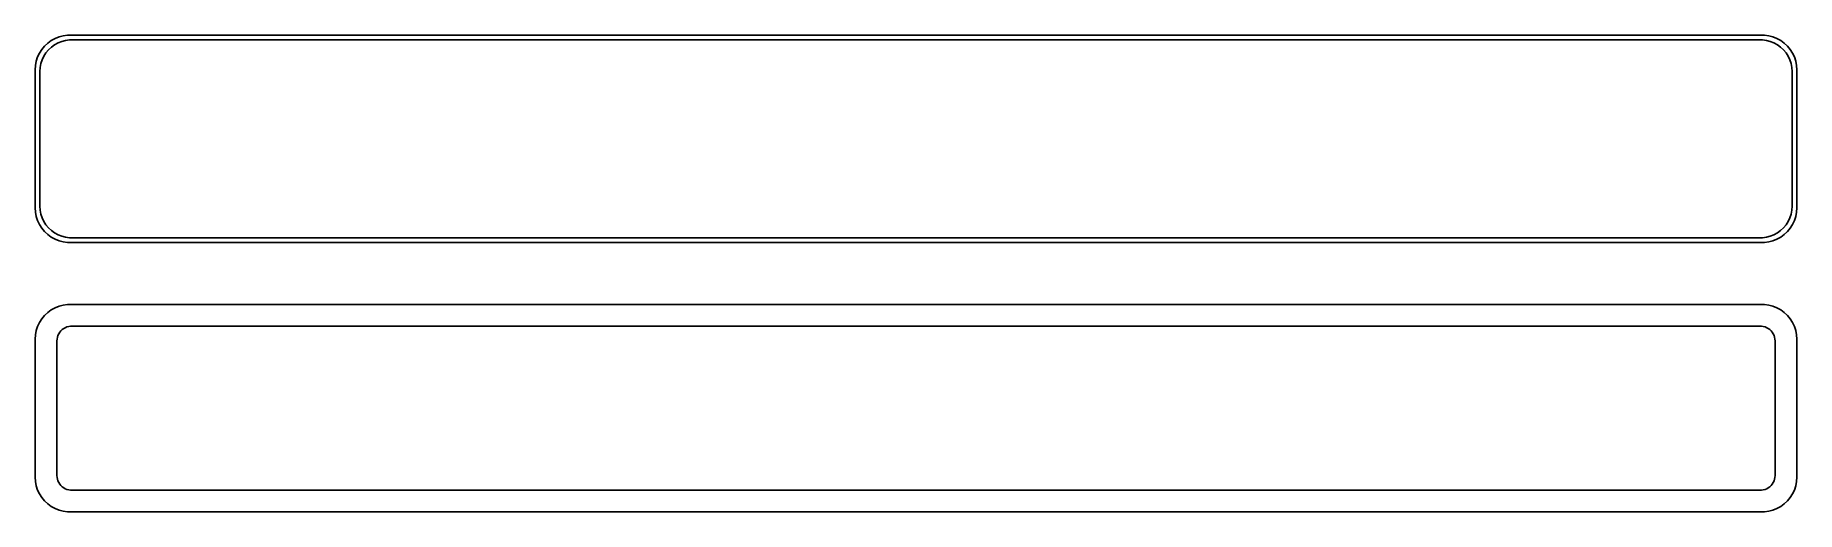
# Model space of a CAD drawing. Header units: metres. Extents: x -128 to 128, y 63 to 132.
import ezdxf

# ---------------------------------------------------------------- set-up
doc = ezdxf.new("R2010")
doc.units = ezdxf.units.M

msp = doc.modelspace()

# ---------------------------------------------------------------- linework, layer by layer
for p, q in [((-126.145, 130.423), (-126.545, 129.939)), ((-125.687, 130.853), (-126.145, 130.423)), ((-125.179, 131.222), (-125.687, 130.853)), ((-125.588, 129.884), (-125.168, 130.278)), ((-124.629, 131.524), (-125.179, 131.222)), ((-125.168, 130.278), (-124.703, 130.616)), ((-124.703, 130.616), (-124.199, 130.893)), ((-124.045, 131.755), (-124.629, 131.524)), ((-124.199, 130.893), (-123.665, 131.104)), ((-123.437, 131.911), (-124.045, 131.755)), ((-123.665, 131.104), (-123.108, 131.247)), ((-122.814, 131.99), (-123.437, 131.911)), ((-123.108, 131.247), (-122.537, 131.319)), ((122.814, 131.99), (-122.814, 131.99)), ((-122.537, 131.319), (122.537, 131.319)), ((122.537, 131.319), (123.108, 131.247)), ((123.437, 131.911), (122.814, 131.99)), ((123.108, 131.247), (123.665, 131.104)), ((124.045, 131.755), (123.437, 131.911)), ((123.665, 131.104), (124.199, 130.893)), ((124.629, 131.524), (124.045, 131.755)), ((124.199, 130.893), (124.703, 130.616)), ((125.179, 131.222), (124.629, 131.524)), ((124.703, 130.616), (125.168, 130.278)), ((125.168, 130.278), (125.588, 129.884)), ((125.687, 130.853), (125.179, 131.222)), ((126.145, 130.423), (125.687, 130.853)), ((126.545, 129.939), (126.145, 130.423)), ((-127.461, 127.627), (-127.5, 127)), ((-127.343, 128.243), (-127.461, 127.627)), ((-127.149, 128.841), (-127.343, 128.243)), ((-126.882, 129.409), (-127.149, 128.841)), ((-126.545, 129.939), (-126.882, 129.409)), ((-126.792, 127.324), (-126.685, 127.889)), ((-126.685, 127.889), (-126.507, 128.435)), ((-126.507, 128.435), (-126.262, 128.956)), ((-126.262, 128.956), (-125.954, 129.441)), ((-125.954, 129.441), (-125.588, 129.884)), ((125.588, 129.884), (125.954, 129.441)), ((125.954, 129.441), (126.262, 128.956)), ((126.262, 128.956), (126.507, 128.435)), ((126.507, 128.435), (126.685, 127.889)), ((126.882, 129.409), (126.545, 129.939)), ((126.685, 127.889), (126.792, 127.324)), ((127.149, 128.841), (126.882, 129.409)), ((127.343, 128.243), (127.149, 128.841)), ((127.461, 127.627), (127.343, 128.243)), ((127.5, 127), (127.461, 127.627)), ((-127.5, 127), (-127.5, 107)), ((-126.828, 126.75), (-126.792, 127.324)), ((-126.828, 107.25), (-126.828, 126.75)), ((126.792, 127.324), (126.828, 126.75)), ((126.828, 126.75), (126.828, 107.25)), ((127.5, 107), (127.5, 127)), ((-126.792, 106.676), (-126.828, 107.25)), ((126.828, 107.25), (126.792, 106.676)), ((-127.5, 107), (-127.461, 106.373)), ((-127.461, 106.373), (-127.343, 105.757)), ((-127.343, 105.757), (-127.149, 105.159)), ((-127.149, 105.159), (-126.882, 104.591)), ((-126.882, 104.591), (-126.545, 104.061)), ((-126.685, 106.111), (-126.792, 106.676)), ((-126.507, 105.565), (-126.685, 106.111)), ((-126.262, 105.044), (-126.507, 105.565)), ((-125.954, 104.559), (-126.262, 105.044)), ((-125.588, 104.116), (-125.954, 104.559)), ((125.954, 104.559), (125.588, 104.116)), ((126.262, 105.044), (125.954, 104.559)), ((126.507, 105.565), (126.262, 105.044)), ((126.685, 106.111), (126.507, 105.565)), ((126.545, 104.061), (126.882, 104.591)), ((126.792, 106.676), (126.685, 106.111)), ((126.882, 104.591), (127.149, 105.159)), ((127.149, 105.159), (127.343, 105.757)), ((127.343, 105.757), (127.461, 106.373)), ((127.461, 106.373), (127.5, 107)), ((-126.545, 104.061), (-126.145, 103.577)), ((-126.145, 103.577), (-125.687, 103.147)), ((-125.687, 103.147), (-125.179, 102.778)), ((-125.168, 103.722), (-125.588, 104.116)), ((-125.179, 102.778), (-124.629, 102.476)), ((-124.703, 103.384), (-125.168, 103.722)), ((-124.199, 103.107), (-124.703, 103.384)), ((-124.629, 102.476), (-124.045, 102.245)), ((-123.665, 102.896), (-124.199, 103.107)), ((-124.045, 102.245), (-123.437, 102.089)), ((-123.108, 102.753), (-123.665, 102.896)), ((-123.437, 102.089), (-122.814, 102.01)), ((-122.537, 102.681), (-123.108, 102.753)), ((-122.814, 102.01), (122.814, 102.01)), ((122.537, 102.681), (-122.537, 102.681)), ((123.108, 102.753), (122.537, 102.681)), ((122.814, 102.01), (123.437, 102.089)), ((123.665, 102.896), (123.108, 102.753)), ((123.437, 102.089), (124.045, 102.245)), ((124.199, 103.107), (123.665, 102.896)), ((124.045, 102.245), (124.629, 102.476)), ((124.703, 103.384), (124.199, 103.107)), ((124.629, 102.476), (125.179, 102.778)), ((125.168, 103.722), (124.703, 103.384)), ((125.588, 104.116), (125.168, 103.722)), ((125.179, 102.778), (125.687, 103.147)), ((125.687, 103.147), (126.145, 103.577)), ((126.145, 103.577), (126.545, 104.061)), ((-125.687, 91.8526), (-126.145, 91.4227)), ((-125.179, 92.2216), (-125.687, 91.8526)), ((-124.629, 92.5241), (-125.179, 92.2216)), ((-124.045, 92.7553), (-124.629, 92.5241)), ((-123.437, 92.9114), (-124.045, 92.7553)), ((-122.814, 92.9901), (-123.437, 92.9114)), ((122.814, 92.9901), (-122.814, 92.9901)), ((123.437, 92.9114), (122.814, 92.9901)), ((124.045, 92.7553), (123.437, 92.9114)), ((124.629, 92.5241), (124.045, 92.7553)), ((125.179, 92.2216), (124.629, 92.5241)), ((125.687, 91.8526), (125.179, 92.2216)), ((126.145, 91.4227), (125.687, 91.8526)), ((-127.149, 89.8406), (-127.343, 89.2434)), ((-126.882, 90.4088), (-127.149, 89.8406)), ((-126.545, 90.9389), (-126.882, 90.4088)), ((-126.145, 91.4227), (-126.545, 90.9389)), ((-123.788, 89.1941), (-123.595, 89.3755)), ((-123.595, 89.3755), (-123.38, 89.5312)), ((-123.38, 89.5312), (-123.148, 89.6588)), ((-123.148, 89.6588), (-122.902, 89.7564)), ((-122.902, 89.7564), (-122.645, 89.8223)), ((-122.645, 89.8223), (-122.382, 89.8555)), ((-122.382, 89.8555), (122.382, 89.8555)), ((122.382, 89.8555), (122.645, 89.8223)), ((122.645, 89.8223), (122.902, 89.7564)), ((122.902, 89.7564), (123.148, 89.6588)), ((123.148, 89.6588), (123.38, 89.5312)), ((123.38, 89.5312), (123.595, 89.3755)), ((123.595, 89.3755), (123.788, 89.1941)), ((126.545, 90.9389), (126.145, 91.4227)), ((126.882, 90.4088), (126.545, 90.9389)), ((127.149, 89.8406), (126.882, 90.4088)), ((127.343, 89.2434), (127.149, 89.8406)), ((-127.461, 88.6267), (-127.5, 88)), ((-127.5, 88), (-127.5, 68)), ((-127.343, 89.2434), (-127.461, 88.6267)), ((-124.36, 87.75), (-124.343, 88.0144)), ((-124.36, 68.25), (-124.36, 87.75)), ((-124.343, 88.0144), (-124.293, 88.2746)), ((-124.293, 88.2746), (-124.211, 88.5266)), ((-124.211, 88.5266), (-124.099, 88.7663)), ((-124.099, 88.7663), (-123.957, 88.99)), ((-123.957, 88.99), (-123.788, 89.1941)), ((123.788, 89.1941), (123.957, 88.99)), ((123.957, 88.99), (124.099, 88.7663)), ((124.099, 88.7663), (124.211, 88.5266)), ((124.211, 88.5266), (124.293, 88.2746)), ((124.293, 88.2746), (124.343, 88.0144)), ((124.343, 88.0144), (124.36, 87.75)), ((124.36, 87.75), (124.36, 68.25)), ((127.461, 88.6267), (127.343, 89.2434)), ((127.5, 88), (127.461, 88.6267)), ((127.5, 68), (127.5, 88)), ((-127.5, 68), (-127.461, 67.3733)), ((-127.461, 67.3733), (-127.343, 66.7566)), ((-127.343, 66.7566), (-127.149, 66.1594)), ((-124.343, 67.9856), (-124.36, 68.25)), ((-124.293, 67.7254), (-124.343, 67.9856)), ((-124.211, 67.4734), (-124.293, 67.7254)), ((-124.099, 67.2337), (-124.211, 67.4734)), ((-123.957, 67.01), (-124.099, 67.2337)), ((-123.788, 66.8059), (-123.957, 67.01)), ((-123.595, 66.6245), (-123.788, 66.8059)), ((-123.38, 66.4688), (-123.595, 66.6245)), ((-123.148, 66.3412), (-123.38, 66.4688)), ((-122.902, 66.2436), (-123.148, 66.3412)), ((123.148, 66.3412), (122.902, 66.2436)), ((123.38, 66.4688), (123.148, 66.3412)), ((123.595, 66.6245), (123.38, 66.4688)), ((123.788, 66.8059), (123.595, 66.6245)), ((123.957, 67.01), (123.788, 66.8059)), ((124.099, 67.2337), (123.957, 67.01)), ((124.211, 67.4734), (124.099, 67.2337)), ((124.293, 67.7254), (124.211, 67.4734)), ((124.343, 67.9856), (124.293, 67.7254)), ((124.36, 68.25), (124.343, 67.9856)), ((127.149, 66.1594), (127.343, 66.7566)), ((127.343, 66.7566), (127.461, 67.3733)), ((127.461, 67.3733), (127.5, 68)), ((-127.149, 66.1594), (-126.882, 65.5912)), ((-126.882, 65.5912), (-126.545, 65.0611)), ((-126.545, 65.0611), (-126.145, 64.5773)), ((-126.145, 64.5773), (-125.687, 64.1474)), ((-125.687, 64.1474), (-125.179, 63.7784)), ((-125.179, 63.7784), (-124.629, 63.4759)), ((-122.645, 66.1777), (-122.902, 66.2436)), ((-122.382, 66.1445), (-122.645, 66.1777)), ((122.382, 66.1445), (-122.382, 66.1445)), ((122.645, 66.1777), (122.382, 66.1445)), ((122.902, 66.2436), (122.645, 66.1777)), ((124.629, 63.4759), (125.179, 63.7784)), ((125.179, 63.7784), (125.687, 64.1474)), ((125.687, 64.1474), (126.145, 64.5773)), ((126.145, 64.5773), (126.545, 65.0611)), ((126.545, 65.0611), (126.882, 65.5912)), ((126.882, 65.5912), (127.149, 66.1594)), ((-124.629, 63.4759), (-124.045, 63.2447)), ((-124.045, 63.2447), (-123.437, 63.0886)), ((-123.437, 63.0886), (-122.814, 63.0099)), ((-122.814, 63.0099), (122.814, 63.0099)), ((122.814, 63.0099), (123.437, 63.0886)), ((123.437, 63.0886), (124.045, 63.2447)), ((124.045, 63.2447), (124.629, 63.4759))]:
    msp.add_line(p, q)

doc.saveas('drawing.dxf')
